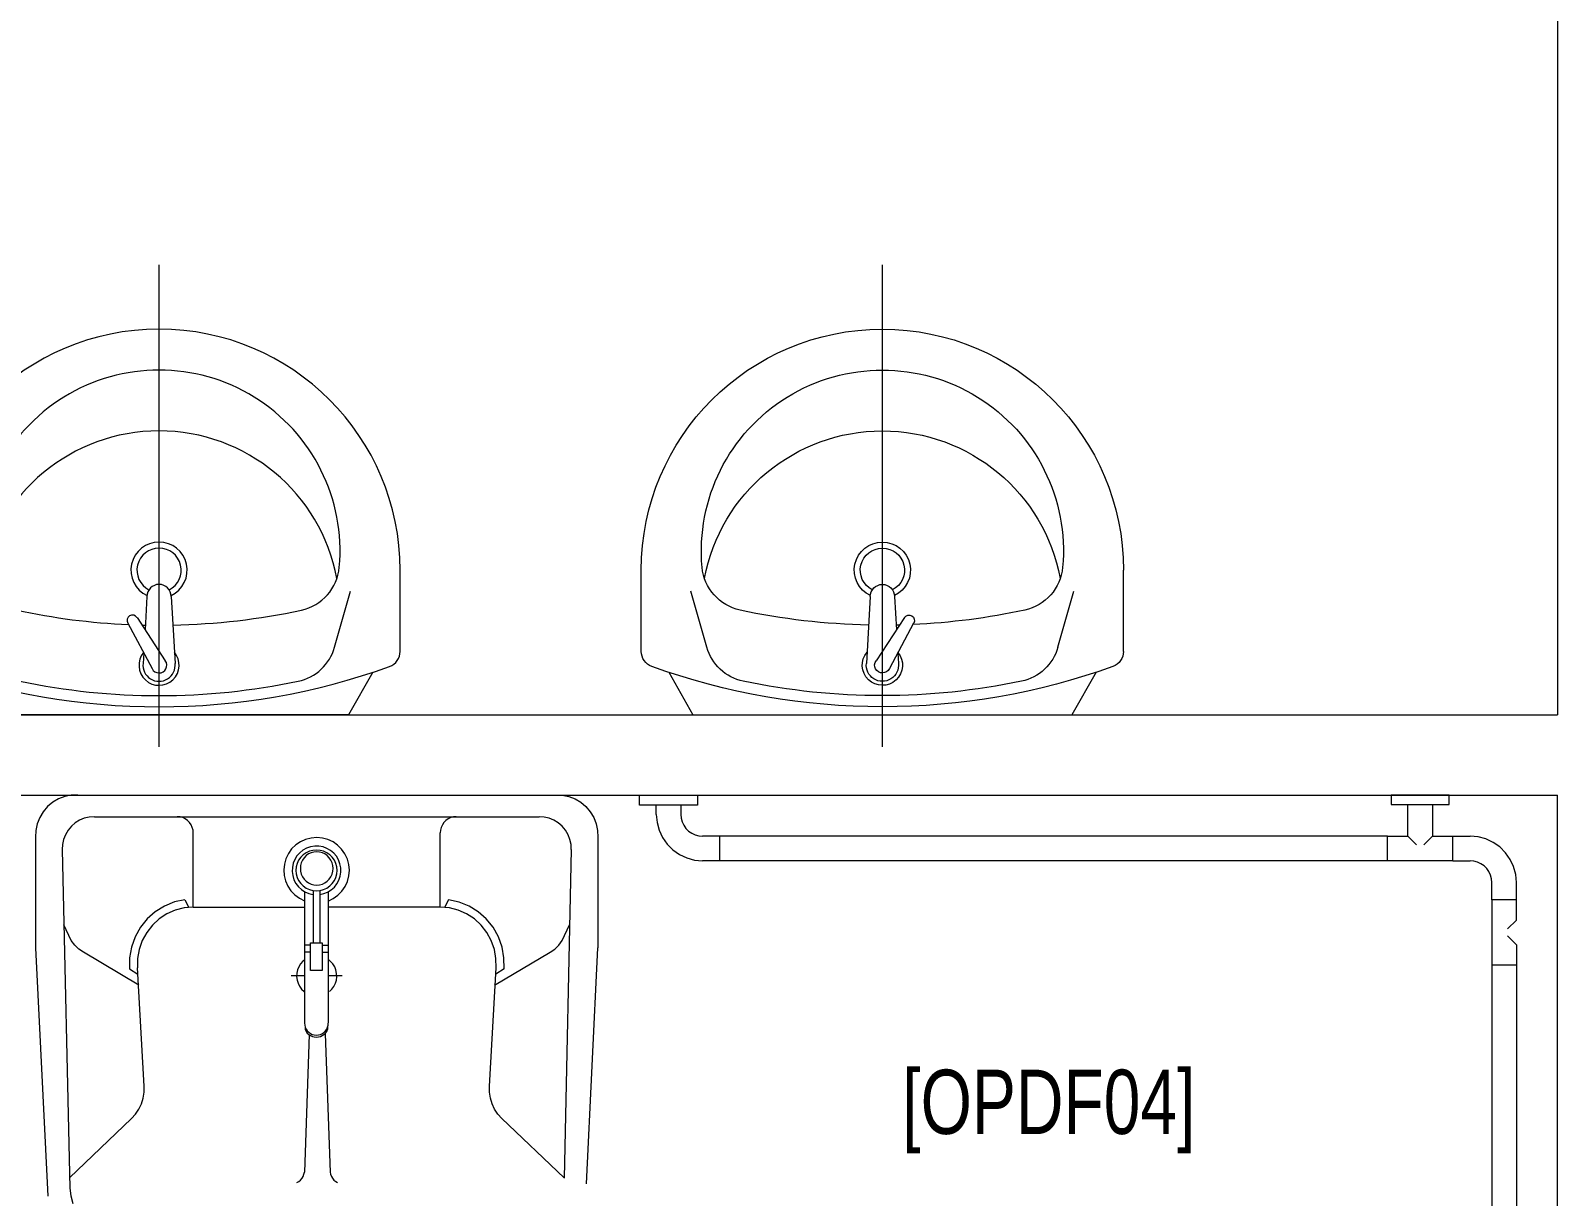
# Model space of a CAD drawing. Extents: x -234346 to 58427, y -132654 to -82394.
# Drawn here: x -63652 to -61752, y -109192 to -107741 of the extents above; entities that cross this region are included whole.
import ezdxf

# ---------------------------------------------------------------- set-up
doc = ezdxf.new("R2010")
doc.units = 0
doc.header["$LTSCALE"] = 8
for name, color, linetype, lineweight in [('72_EGR_BASE_TEXT', 9, 'Continuous', 5), ('72_EGR_EQP_TAG', 9, 'Continuous', 5), ('SANIT', 9, 'Continuous', 5), ('Walls', 9, 'Continuous', 5)]:
    doc.layers.add(name, color=color, linetype=linetype, lineweight=lineweight)
doc.styles.add('X3G_ENTITY_9F38', font='swisscl.ttf', dxfattribs={"height": 0.2})

# ---------------------------------------------------------------- blocks, each defined once
blk = doc.blocks.new('lav-manta 60')
at = {"layer": 'SANIT'}
for p, q in [((0, 0.04), (0, -0.56)), ((-0.2658, -0.0529), (-0.2358, 0)), ((-0.2358, 0), (0.2358, 0)), ((0.2658, -0.0529), (0.2358, 0)), ((-0.015, -0.1473), (-0.0199, -0.064)), ((0.0274, -0.121), (-0.0078, -0.0673)), ((0.0389, -0.1142), (0.0087, -0.0575)), ((0.0191, -0.077), (0.0199, -0.064)), ((-0.3, -0.0789), (-0.3, -0.18)), ((-0.2185, -0.0841), (-0.2383, -0.1537)), ((0.2185, -0.0841), (0.2383, -0.1537)), ((0.3, -0.0789), (0.3, -0.18)), ((0.015, -0.1473), (0.0174, -0.1057))]:
    blk.add_line(p, q, dxfattribs=at)
for centre, radius, start, end in [((0, -0.8557), 0.8457, 70.1771, 109.8229), ((0, -0.8696), 0.8457, 78.1914, 101.8086), ((0, -0.0617), 0.025, 320.7474, 220.368), ((-0.1608, -0.1006), 0.06, 101.8086, 164.0794), ((0, -0.0617), 0.02, 353.2671, 186.682), ((0, -0.0617), 0.00966, 25.4127, 215.9577), ((0.1608, -0.1006), 0.06, 15.9206, 78.1914), ((-0.28, -0.0789), 0.02, 109.8229, 180), ((0.28, -0.0789), 0.02, 0, 70.1771), ((0, -0.9572), 0.8457, 91.1572, 102.0883), ((0, -0.9572), 0.8457, 88.5486, 88.844), ((0, -0.9572), 0.8457, 77.9117, 87.4274), ((-0.1645, -0.189), 0.06, 102.0883, 174.8142), ((0.0332, -0.1176), 0.00666, 210.6852, 30.6852), ((0.1645, -0.189), 0.06, 5.1858, 77.9117), ((0, -0.18), 0.035, 115.3106, 64.6894), ((0, -0.1473), 0.015, 180, 0), ((0, -0.1282), 0.2252, 190.6097, 349.3903), ((0, -0.18), 0.0275, 117.1496, 62.8504), ((0, -0.18), 0.3, 180, 0), ((0, -0.2039), 0.2252, 174.8142, 5.1858)]:
    blk.add_arc(centre, radius, start, end, dxfattribs=at)
blk = doc.blocks.new('1stF')
at = {"layer": 'SANIT', "color": 9}
for p, q in [((-63631, -108706.9, 0.1), (-63636.4, -108713.3, 0.1)), ((-63624.6, -108701.6, 0.1), (-63631, -108706.9, 0.1)), ((-63617.5, -108697.4, 0.1), (-63624.6, -108701.6, 0.1)), ((-63609.7, -108694.4, 0.1), (-63617.5, -108697.4, 0.1)), ((-63601.6, -108692.8, 0.1), (-63609.7, -108694.4, 0.1)), ((-63593.3, -108692.6, 0.1), (-63601.6, -108692.8, 0.1)), ((-62998.9, -108692.6, 0.1), (-62990.6, -108692.8, 0.1)), ((-62990.6, -108692.8, 0.1), (-62982.5, -108694.4, 0.1)), ((-62982.5, -108694.4, 0.1), (-62974.7, -108697.4, 0.1)), ((-62974.7, -108697.4, 0.1), (-62967.6, -108701.6, 0.1)), ((-62967.6, -108701.6, 0.1), (-62961.2, -108706.9, 0.1)), ((-62961.2, -108706.9, 0.1), (-62955.8, -108713.3, 0.1)), ((-62822.3, -108693.3, 0.1), (-62894.3, -108693.3, 0.1)), ((-62894.3, -108705, 0.1), (-62894.3, -108693.3, 0.1)), ((-62822.3, -108705, 0.1), (-62894.3, -108705, 0.1)), ((-62873.6, -108716.7, 0.1), (-62873.6, -108705, 0.1)), ((-62843, -108705, 0.1), (-62843, -108716.7, 0.1)), ((-62822.3, -108693.3, 0.1), (-62822.3, -108705, 0.1)), ((-61959.2, -108692.6, 0.1), (-61959.2, -108704.3, 0.1)), ((-61887.2, -108692.6, 0.1), (-61959.2, -108692.6, 0.1)), ((-61959.2, -108704.3, 0.1), (-61887.2, -108704.3, 0.1)), ((-61938.5, -108743.8, 0.1), (-61938.5, -108704.3, 0.1)), ((-61907.9, -108704.3, 0.1), (-61907.9, -108743.8, 0.1)), ((-61887.2, -108704.3, 0.1), (-61887.2, -108692.6, 0.1)), ((-63643.8, -108728.3, 0.1), (-63645.6, -108736.5, 0.1)), ((-63640.7, -108720.5, 0.1), (-63643.8, -108728.3, 0.1)), ((-63636.4, -108713.3, 0.1), (-63640.7, -108720.5, 0.1)), ((-63596.6, -108727.3, 0.1), (-63601.4, -108731.5, 0.1)), ((-63591.2, -108724, 0.1), (-63596.6, -108727.3, 0.1)), ((-63585.4, -108721.5, 0.1), (-63591.2, -108724, 0.1)), ((-63579.2, -108720, 0.1), (-63585.4, -108721.5, 0.1)), ((-63572.8, -108719.5, 0.1), (-63579.2, -108720, 0.1)), ((-63572.8, -108719.5, 0.1), (-63019.3, -108719.5, 0.1)), ((-63466.2, -108719.8, 0.1), (-63469.6, -108719.5, 0.1)), ((-63462.8, -108720.7, 0.1), (-63466.2, -108719.8, 0.1)), ((-63459.6, -108722.2, 0.1), (-63462.8, -108720.7, 0.1)), ((-63456.8, -108724.2, 0.1), (-63459.6, -108722.2, 0.1)), ((-63454.3, -108726.7, 0.1), (-63456.8, -108724.2, 0.1)), ((-63452.4, -108729.6, 0.1), (-63454.3, -108726.7, 0.1)), ((-63137.8, -108726.7, 0.1), (-63139.8, -108729.6, 0.1)), ((-63135.4, -108724.2, 0.1), (-63137.8, -108726.7, 0.1)), ((-63132.5, -108722.2, 0.1), (-63135.4, -108724.2, 0.1)), ((-63129.4, -108720.7, 0.1), (-63132.5, -108722.2, 0.1)), ((-63126, -108719.8, 0.1), (-63129.4, -108720.7, 0.1)), ((-63122.6, -108719.5, 0.1), (-63126, -108719.8, 0.1)), ((-63013, -108720, 0.1), (-63019.3, -108719.5, 0.1)), ((-63006.8, -108721.5, 0.1), (-63013, -108720, 0.1)), ((-63000.9, -108724, 0.1), (-63006.8, -108721.5, 0.1)), ((-62995.5, -108727.3, 0.1), (-63000.9, -108724, 0.1)), ((-62990.7, -108731.5, 0.1), (-62995.5, -108727.3, 0.1)), ((-62955.8, -108713.3, 0.1), (-62951.4, -108720.5, 0.1)), ((-62951.4, -108720.5, 0.1), (-62948.4, -108728.3, 0.1)), ((-62948.4, -108728.3, 0.1), (-62946.6, -108736.5, 0.1)), ((-62873.6, -108716.7, 0.1), (-62872.7, -108726.7, 0.1)), ((-62872.7, -108726.7, 0.1), (-62870.1, -108736.4, 0.1)), ((-62843, -108716.7, 0.1), (-62842.6, -108721.4, 0.1)), ((-62842.6, -108721.4, 0.1), (-62841.4, -108726, 0.1)), ((-62841.4, -108726, 0.1), (-62839.4, -108730.2, 0.1)), ((-63645.6, -108736.5, 0.1), (-63646, -108744.9, 0.1)), ((-63646, -108744.9, 0.1), (-63646, -108882.9, 0.1)), ((-63608.7, -108741.9, 0.1), (-63611.1, -108747.8, 0.1)), ((-63605.5, -108736.4, 0.1), (-63608.7, -108741.9, 0.1)), ((-63601.4, -108731.5, 0.1), (-63605.5, -108736.4, 0.1)), ((-63450.9, -108732.8, 0.1), (-63452.4, -108729.6, 0.1)), ((-63450, -108736.2, 0.1), (-63450.9, -108732.8, 0.1)), ((-63449.7, -108739.7, 0.1), (-63450, -108736.2, 0.1)), ((-63449.7, -108832.2, 0.1), (-63449.7, -108739.7, 0.1)), ((-63303.1, -108746.1, 0.1), (-63310, -108747.8, 0.1)), ((-63296.1, -108745.5, 0.1), (-63303.1, -108746.1, 0.1)), ((-63289, -108746.2, 0.1), (-63296.1, -108745.5, 0.1)), ((-63282.2, -108748, 0.1), (-63289, -108746.2, 0.1)), ((-63142.2, -108736.2, 0.1), (-63142.5, -108739.7, 0.1)), ((-63142.5, -108832.2, 0.1), (-63142.5, -108739.7, 0.1)), ((-63141.3, -108732.8, 0.1), (-63142.2, -108736.2, 0.1)), ((-63139.8, -108729.6, 0.1), (-63141.3, -108732.8, 0.1)), ((-62986.7, -108736.4, 0.1), (-62990.7, -108731.5, 0.1)), ((-62983.4, -108741.9, 0.1), (-62986.7, -108736.4, 0.1)), ((-62981.1, -108747.8, 0.1), (-62983.4, -108741.9, 0.1)), ((-62946.6, -108736.5, 0.1), (-62946.2, -108744.9, 0.1)), ((-62946.2, -108744.9, 0.1), (-62946.2, -108882.9, 0.1)), ((-62870.1, -108736.4, 0.1), (-62865.9, -108745.5, 0.1)), ((-62865.9, -108745.5, 0.1), (-62860.1, -108753.8, 0.1)), ((-62839.4, -108730.2, 0.1), (-62836.7, -108734.1, 0.1)), ((-62836.7, -108734.1, 0.1), (-62833.4, -108737.4, 0.1)), ((-62833.4, -108737.4, 0.1), (-62829.5, -108740.1, 0.1)), ((-62829.5, -108740.1, 0.1), (-62825.2, -108742.1, 0.1)), ((-62825.2, -108742.1, 0.1), (-62820.7, -108743.3, 0.1)), ((-62820.7, -108743.3, 0.1), (-62816, -108743.7, 0.1)), ((-62794.4, -108743.7, 0.1), (-62816, -108743.7, 0.1)), ((-61963.7, -108743.8, 0.1), (-62794.4, -108743.7, 0.1)), ((-62794.4, -108774.3, 0.1), (-62794.4, -108743.9, 0.1)), ((-61963.7, -108743.8, 0.1), (-61938.5, -108743.8, 0.1)), ((-61963.7, -108774.4, 0.1), (-61963.7, -108743.8, 0.1)), ((-61938.5, -108743.8, 0.1), (-61927.7, -108754.5, 0.1)), ((-61907.9, -108743.8, 0.1), (-61918.7, -108754.5, 0.1)), ((-61907.9, -108743.8, 0.1), (-61882.7, -108743.8, 0.1)), ((-61882.7, -108774.4, 0.1), (-61882.7, -108743.8, 0.1)), ((-61882.7, -108743.8, 0.1), (-61861.1, -108743.8, 0.1)), ((-61851.1, -108744.6, 0.1), (-61861.1, -108743.8, 0.1)), ((-61841.4, -108747.2, 0.1), (-61851.1, -108744.6, 0.1)), ((-61832.3, -108751.5, 0.1), (-61841.4, -108747.2, 0.1)), ((-63612.4, -108754, 0.1), (-63612.8, -108760.4, 0.1)), ((-63612.8, -108760.4, 0.1), (-63603.5, -109181.7, 0.1)), ((-63611.1, -108747.8, 0.1), (-63612.4, -108754, 0.1)), ((-63331.4, -108765.4, 0.1), (-63334.5, -108771.8, 0.1)), ((-63327.3, -108759.7, 0.1), (-63331.4, -108765.4, 0.1)), ((-63322.2, -108754.7, 0.1), (-63327.3, -108759.7, 0.1)), ((-63316.4, -108750.7, 0.1), (-63322.2, -108754.7, 0.1)), ((-63317.3, -108764.4, 0.1), (-63320.7, -108768.2, 0.1)), ((-63313.2, -108761.1, 0.1), (-63317.3, -108764.4, 0.1)), ((-63310, -108747.8, 0.1), (-63316.4, -108750.7, 0.1)), ((-63308.7, -108758.6, 0.1), (-63313.2, -108761.1, 0.1)), ((-63309.2, -108764.4, 0.1), (-63312.8, -108766.9, 0.1)), ((-63305.1, -108762.5, 0.1), (-63309.2, -108764.4, 0.1)), ((-63306.3, -108765.9, 0.1), (-63309.2, -108768, 0.1)), ((-63303.8, -108756.9, 0.1), (-63308.7, -108758.6, 0.1)), ((-63303.1, -108764.4, 0.1), (-63306.3, -108765.9, 0.1)), ((-63300.8, -108761.4, 0.1), (-63305.1, -108762.5, 0.1)), ((-63298.6, -108756.1, 0.1), (-63303.8, -108756.9, 0.1)), ((-63299.6, -108763.5, 0.1), (-63303.1, -108764.4, 0.1)), ((-63296.4, -108761, 0.1), (-63300.8, -108761.4, 0.1)), ((-63296.1, -108763.2, 0.1), (-63299.6, -108763.5, 0.1)), ((-63293.4, -108756.1, 0.1), (-63298.6, -108756.1, 0.1)), ((-63291.9, -108761.4, 0.1), (-63296.4, -108761, 0.1)), ((-63292.5, -108763.5, 0.1), (-63296.1, -108763.2, 0.1)), ((-63288.3, -108757.1, 0.1), (-63293.4, -108756.1, 0.1)), ((-63289.1, -108764.4, 0.1), (-63292.5, -108763.5, 0.1)), ((-63287.6, -108762.5, 0.1), (-63291.9, -108761.4, 0.1)), ((-63285.9, -108765.9, 0.1), (-63289.1, -108764.4, 0.1)), ((-63283.5, -108758.9, 0.1), (-63288.3, -108757.1, 0.1)), ((-63283.5, -108764.4, 0.1), (-63287.6, -108762.5, 0.1)), ((-63283, -108768, 0.1), (-63285.9, -108765.9, 0.1)), ((-63279, -108761.5, 0.1), (-63283.5, -108758.9, 0.1)), ((-63279.9, -108766.9, 0.1), (-63283.5, -108764.4, 0.1)), ((-63275.8, -108751, 0.1), (-63282.2, -108748, 0.1)), ((-63275, -108764.8, 0.1), (-63279, -108761.5, 0.1)), ((-63270.1, -108755.1, 0.1), (-63275.8, -108751, 0.1)), ((-63271.6, -108768.7, 0.1), (-63275, -108764.8, 0.1)), ((-63265.1, -108760.1, 0.1), (-63270.1, -108755.1, 0.1)), ((-63261, -108765.9, 0.1), (-63265.1, -108760.1, 0.1)), ((-63258, -108772.3, 0.1), (-63261, -108765.9, 0.1)), ((-62979.4, -108760.4, 0.1), (-62988.4, -109169.6, 0.1)), ((-62979.7, -108754, 0.1), (-62981.1, -108747.8, 0.1)), ((-62979.4, -108760.4, 0.1), (-62979.7, -108754, 0.1)), ((-62860.1, -108753.8, 0.1), (-62853, -108760.9, 0.1)), ((-62853, -108760.9, 0.1), (-62844.8, -108766.6, 0.1)), ((-61824, -108757.2, 0.1), (-61832.3, -108751.5, 0.1)), ((-61816.9, -108764.3, 0.1), (-61824, -108757.2, 0.1)), ((-61811.2, -108772.6, 0.1), (-61816.9, -108764.3, 0.1)), ((-63336.4, -108778.6, 0.1), (-63337.2, -108785.6, 0.1)), ((-63334.5, -108771.8, 0.1), (-63336.4, -108778.6, 0.1)), ((-63326.4, -108782.6, 0.1), (-63326.6, -108787.8, 0.1)), ((-63325.4, -108777.5, 0.1), (-63326.4, -108782.6, 0.1)), ((-63323.4, -108772.7, 0.1), (-63325.4, -108777.5, 0.1)), ((-63320.7, -108768.2, 0.1), (-63323.4, -108772.7, 0.1)), ((-63321.6, -108781.9, 0.1), (-63322, -108786.3, 0.1)), ((-63320.5, -108777.7, 0.1), (-63321.6, -108781.9, 0.1)), ((-63318.6, -108773.7, 0.1), (-63320.5, -108777.7, 0.1)), ((-63316, -108770, 0.1), (-63318.6, -108773.7, 0.1)), ((-63316.2, -108780.3, 0.1), (-63316.5, -108783.9, 0.1)), ((-63316.5, -108783.9, 0.1), (-63316.2, -108787.5, 0.1)), ((-63315.3, -108776.8, 0.1), (-63316.2, -108780.3, 0.1)), ((-63312.8, -108766.9, 0.1), (-63316, -108770, 0.1)), ((-63313.8, -108773.5, 0.1), (-63315.3, -108776.8, 0.1)), ((-63311.7, -108770.6, 0.1), (-63313.8, -108773.5, 0.1)), ((-63309.2, -108768, 0.1), (-63311.7, -108770.6, 0.1)), ((-63280.5, -108770.6, 0.1), (-63283, -108768, 0.1)), ((-63278.4, -108773.5, 0.1), (-63280.5, -108770.6, 0.1)), ((-63276.7, -108770, 0.1), (-63279.9, -108766.9, 0.1)), ((-63276.9, -108776.8, 0.1), (-63278.4, -108773.5, 0.1)), ((-63276, -108780.3, 0.1), (-63276.9, -108776.8, 0.1)), ((-63274.1, -108773.7, 0.1), (-63276.7, -108770, 0.1)), ((-63275.7, -108783.9, 0.1), (-63276, -108780.3, 0.1)), ((-63276, -108787.5, 0.1), (-63275.7, -108783.9, 0.1)), ((-63272.2, -108777.7, 0.1), (-63274.1, -108773.7, 0.1)), ((-63271.1, -108781.9, 0.1), (-63272.2, -108777.7, 0.1)), ((-63269, -108773.2, 0.1), (-63271.6, -108768.7, 0.1)), ((-63270.7, -108786.3, 0.1), (-63271.1, -108781.9, 0.1)), ((-63267.2, -108778.1, 0.1), (-63269, -108773.2, 0.1)), ((-63266.2, -108783.2, 0.1), (-63267.2, -108778.1, 0.1)), ((-63266.1, -108788.4, 0.1), (-63266.2, -108783.2, 0.1)), ((-63256.2, -108779.1, 0.1), (-63258, -108772.3, 0.1)), ((-63255.5, -108786.1, 0.1), (-63256.2, -108779.1, 0.1)), ((-62844.8, -108766.6, 0.1), (-62835.7, -108770.9, 0.1)), ((-62835.7, -108770.9, 0.1), (-62826, -108773.5, 0.1)), ((-62826, -108773.5, 0.1), (-62816, -108774.3, 0.1)), ((-62794.4, -108774.3, 0.1), (-62816, -108774.3, 0.1)), ((-61963.7, -108774.4, 0.1), (-62794.4, -108774.3, 0.1)), ((-61882.7, -108774.4, 0.1), (-61963.7, -108774.4, 0.1)), ((-61882.7, -108774.4, 0.1), (-61861.1, -108774.4, 0.1)), ((-61856.4, -108774.8, 0.1), (-61861.1, -108774.4, 0.1)), ((-61851.8, -108776, 0.1), (-61856.4, -108774.8, 0.1)), ((-61847.6, -108778, 0.1), (-61851.8, -108776, 0.1)), ((-61843.7, -108780.7, 0.1), (-61847.6, -108778, 0.1)), ((-61840.4, -108784, 0.1), (-61843.7, -108780.7, 0.1)), ((-61837.7, -108787.9, 0.1), (-61840.4, -108784, 0.1)), ((-61806.9, -108781.6, 0.1), (-61811.2, -108772.6, 0.1)), ((-61804.3, -108791.3, 0.1), (-61806.9, -108781.6, 0.1)), ((-63337.2, -108785.6, 0.1), (-63336.7, -108792.6, 0.1)), ((-63336.7, -108792.6, 0.1), (-63335, -108799.5, 0.1)), ((-63335, -108799.5, 0.1), (-63332.2, -108806, 0.1)), ((-63326.6, -108787.8, 0.1), (-63326, -108792.9, 0.1)), ((-63326, -108792.9, 0.1), (-63324.4, -108797.9, 0.1)), ((-63324.4, -108797.9, 0.1), (-63322, -108802.5, 0.1)), ((-63322, -108786.3, 0.1), (-63321.6, -108790.7, 0.1)), ((-63322, -108802.5, 0.1), (-63318.9, -108806.6, 0.1)), ((-63321.6, -108790.7, 0.1), (-63320.5, -108795, 0.1)), ((-63320.5, -108795, 0.1), (-63318.6, -108799, 0.1)), ((-63318.6, -108799, 0.1), (-63316, -108802.6, 0.1)), ((-63316.2, -108787.5, 0.1), (-63315.3, -108791, 0.1)), ((-63316, -108802.6, 0.1), (-63312.8, -108805.7, 0.1)), ((-63315.3, -108791, 0.1), (-63313.8, -108794.3, 0.1)), ((-63313.8, -108794.3, 0.1), (-63311.7, -108797.2, 0.1)), ((-63311.7, -108797.2, 0.1), (-63309.2, -108799.8, 0.1)), ((-63309.2, -108799.8, 0.1), (-63306.3, -108801.8, 0.1)), ((-63306.3, -108801.8, 0.1), (-63303.1, -108803.4, 0.1)), ((-63303.1, -108803.4, 0.1), (-63299.6, -108804.3, 0.1)), ((-63299.6, -108804.3, 0.1), (-63296.1, -108804.6, 0.1)), ((-63296.1, -108804.6, 0.1), (-63292.5, -108804.3, 0.1)), ((-63292.5, -108804.3, 0.1), (-63289.1, -108803.4, 0.1)), ((-63289.1, -108803.4, 0.1), (-63285.9, -108801.8, 0.1)), ((-63285.9, -108801.8, 0.1), (-63283, -108799.8, 0.1)), ((-63283, -108799.8, 0.1), (-63280.5, -108797.2, 0.1)), ((-63280.5, -108797.2, 0.1), (-63278.4, -108794.3, 0.1)), ((-63279.9, -108805.7, 0.1), (-63276.7, -108802.6, 0.1)), ((-63278.4, -108794.3, 0.1), (-63276.9, -108791, 0.1)), ((-63276.9, -108791, 0.1), (-63276, -108787.5, 0.1)), ((-63276.7, -108802.6, 0.1), (-63274.1, -108799, 0.1)), ((-63274.2, -108807.1, 0.1), (-63271, -108803, 0.1)), ((-63274.1, -108799, 0.1), (-63272.2, -108795, 0.1)), ((-63272.2, -108795, 0.1), (-63271.1, -108790.7, 0.1)), ((-63271.1, -108790.7, 0.1), (-63270.7, -108786.3, 0.1)), ((-63271, -108803, 0.1), (-63268.5, -108798.4, 0.1)), ((-63268.5, -108798.4, 0.1), (-63266.9, -108793.5, 0.1)), ((-63266.9, -108793.5, 0.1), (-63266.1, -108788.4, 0.1)), ((-63260.8, -108806.4, 0.1), (-63257.9, -108800, 0.1)), ((-63257.9, -108800, 0.1), (-63256.1, -108793.2, 0.1)), ((-63256.1, -108793.2, 0.1), (-63255.5, -108786.1, 0.1)), ((-61835.7, -108792.1, 0.1), (-61837.7, -108787.9, 0.1)), ((-61834.5, -108796.7, 0.1), (-61835.7, -108792.1, 0.1)), ((-61834.1, -108801.4, 0.1), (-61834.5, -108796.7, 0.1)), ((-61834.1, -108823, 0.1), (-61834.1, -108801.4, 0.1)), ((-61803.5, -108801.4, 0.1), (-61804.3, -108791.3, 0.1)), ((-61803.5, -108848.2, 0.1), (-61803.5, -108801.4, 0.1)), ((-63460.1, -108822.8, 0.1), (-63473.2, -108825.6, 0.1)), ((-63460.1, -108822.8, 0.1), (-63455.1, -108832.4, 0.1)), ((-63332.2, -108806, 0.1), (-63328.2, -108811.8, 0.1)), ((-63328.2, -108811.8, 0.1), (-63323.4, -108816.9, 0.1)), ((-63323.4, -108816.9, 0.1), (-63317.7, -108821.1, 0.1)), ((-63318.9, -108806.6, 0.1), (-63315.1, -108810.2, 0.1)), ((-63317.7, -108821.1, 0.1), (-63311.4, -108824.3, 0.1)), ((-63315.1, -108810.2, 0.1), (-63310.8, -108813, 0.1)), ((-63312.8, -108805.7, 0.1), (-63309.2, -108808.3, 0.1)), ((-63311.4, -108812.7, 0.1), (-63311.4, -108976.5, 0.1)), ((-63310.8, -108813, 0.1), (-63306, -108815.1, 0.1)), ((-63309.2, -108808.3, 0.1), (-63305.1, -108810.1, 0.1)), ((-63306, -108815.1, 0.1), (-63301, -108816.3, 0.1)), ((-63305.1, -108810.1, 0.1), (-63300.8, -108811.3, 0.1)), ((-63301, -108816.3, 0.1), (-63301, -108816.3, 0.1)), ((-63300.8, -108811.3, 0.1), (-63296.4, -108811.7, 0.1)), ((-63300.4, -108811.7, 0.1), (-63300.4, -108876.6, 0.1)), ((-63296.4, -108811.7, 0.1), (-63291.9, -108811.3, 0.1)), ((-63292.4, -108811.7, 0.1), (-63292.4, -108876.6, 0.1)), ((-63292.4, -108816.4, 0.1), (-63287.3, -108815.3, 0.1)), ((-63291.9, -108811.3, 0.1), (-63287.6, -108810.1, 0.1)), ((-63287.6, -108810.1, 0.1), (-63283.5, -108808.3, 0.1)), ((-63287.3, -108815.3, 0.1), (-63282.5, -108813.3, 0.1)), ((-63283.5, -108808.3, 0.1), (-63279.9, -108805.7, 0.1)), ((-63282.5, -108813.3, 0.1), (-63278.1, -108810.5, 0.1)), ((-63281.9, -108824.5, 0.1), (-63275.5, -108821.4, 0.1)), ((-63281.7, -108812.9, 0.1), (-63281.7, -108976, 0.1)), ((-63278.1, -108810.5, 0.1), (-63274.2, -108807.1, 0.1)), ((-63275.5, -108821.4, 0.1), (-63269.8, -108817.3, 0.1)), ((-63269.8, -108817.3, 0.1), (-63264.8, -108812.3, 0.1)), ((-63264.8, -108812.3, 0.1), (-63260.8, -108806.4, 0.1)), ((-63132, -108822.8, 0.1), (-63137.1, -108832.4, 0.1)), ((-63119, -108825.7, 0.1), (-63132, -108822.8, 0.1)), ((-61834.1, -108823, 0.1), (-61834.1, -108904, 0.1)), ((-61803.5, -108823, 0.1), (-61834.1, -108823, 0.1)), ((-63497, -108837.8, 0.1), (-63507, -108846.7, 0.1)), ((-63485.6, -108830.7, 0.1), (-63497, -108837.8, 0.1)), ((-63482.6, -108840.5, 0.1), (-63492.2, -108846.8, 0.1)), ((-63473.2, -108825.6, 0.1), (-63485.6, -108830.7, 0.1)), ((-63472.1, -108835.9, 0.1), (-63482.6, -108840.5, 0.1)), ((-63461.1, -108833.1, 0.1), (-63472.1, -108835.9, 0.1)), ((-63449.7, -108832.2, 0.1), (-63461.1, -108833.1, 0.1)), ((-63449.7, -108832.2, 0.1), (-63310.7, -108832.2, 0.1)), ((-63311.4, -108824.3, 0.1), (-63311.4, -108824.3, 0.1)), ((-63142.5, -108832.2, 0.1), (-63281.7, -108832.2, 0.1)), ((-63131.1, -108833.1, 0.1), (-63142.5, -108832.2, 0.1)), ((-63120.1, -108835.9, 0.1), (-63131.1, -108833.1, 0.1)), ((-63109.6, -108840.5, 0.1), (-63120.1, -108835.9, 0.1)), ((-63106.6, -108830.7, 0.1), (-63119, -108825.7, 0.1)), ((-63100, -108846.8, 0.1), (-63109.6, -108840.5, 0.1)), ((-63095.2, -108837.8, 0.1), (-63106.6, -108830.7, 0.1)), ((-63085.2, -108846.7, 0.1), (-63095.2, -108837.8, 0.1)), ((-63601.5, -108873.8, 0.1), (-63610.7, -108854.3, 0.1)), ((-63515.5, -108857.2, 0.1), (-63522.1, -108869, 0.1)), ((-63507, -108846.7, 0.1), (-63515.5, -108857.2, 0.1)), ((-63500.6, -108854.6, 0.1), (-63507.7, -108863.7, 0.1)), ((-63492.2, -108846.8, 0.1), (-63500.6, -108854.6, 0.1)), ((-63091.5, -108854.6, 0.1), (-63100, -108846.8, 0.1)), ((-63084.5, -108863.7, 0.1), (-63091.5, -108854.6, 0.1)), ((-63076.7, -108857.2, 0.1), (-63085.2, -108846.7, 0.1)), ((-63070.1, -108869, 0.1), (-63076.7, -108857.2, 0.1)), ((-62990.7, -108873.8, 0.1), (-62981.5, -108854.3, 0.1)), ((-61803.5, -108848.2, 0.1), (-61814.3, -108859, 0.1)), ((-63597.2, -108879.3, 0.1), (-63601.5, -108873.8, 0.1)), ((-63592.2, -108884.2, 0.1), (-63597.2, -108879.3, 0.1)), ((-63522.1, -108869, 0.1), (-63526.6, -108881.8, 0.1)), ((-63513.3, -108873.8, 0.1), (-63517.1, -108884.7, 0.1)), ((-63507.7, -108863.7, 0.1), (-63513.3, -108873.8, 0.1)), ((-63303.7, -108879.4, 0.1), (-63311.4, -108879.4, 0.1)), ((-63303.7, -108876.6, 0.1), (-63289.4, -108876.6, 0.1)), ((-63303.7, -108910.8, 0.1), (-63303.7, -108876.6, 0.1)), ((-63289.4, -108876.6, 0.1), (-63289.4, -108910.8, 0.1)), ((-63289.4, -108879.4, 0.1), (-63281.4, -108879.4, 0.1)), ((-63078.9, -108873.8, 0.1), (-63084.5, -108863.7, 0.1)), ((-63075.1, -108884.7, 0.1), (-63078.9, -108873.8, 0.1)), ((-63065.5, -108881.8, 0.1), (-63070.1, -108869, 0.1)), ((-63000, -108884.2, 0.1), (-62995, -108879.4, 0.1)), ((-62995, -108879.4, 0.1), (-62990.7, -108873.8, 0.1)), ((-61803.5, -108878.8, 0.1), (-61814.3, -108868, 0.1)), ((-61803.5, -108878.8, 0.1), (-61803.5, -109721.2, 0.1)), ((-63646, -108882.9, 0.1), (-63630.8, -109192, 0.1)), ((-63586.4, -108888.3, 0.1), (-63592.2, -108884.2, 0.1)), ((-63517.3, -108929.2, 0.1), (-63586.4, -108888.3, 0.1)), ((-63529, -108895.1, 0.1), (-63529.2, -108908.7, 0.1)), ((-63526.6, -108881.8, 0.1), (-63529, -108895.1, 0.1)), ((-63519.1, -108896.1, 0.1), (-63519.3, -108907.7, 0.1)), ((-63517.1, -108884.7, 0.1), (-63519.1, -108896.1, 0.1)), ((-63313.3, -108899.5, 0.1), (-63316.1, -108902.7, 0.1)), ((-63310.7, -108897.6, 0.1), (-63313.3, -108899.5, 0.1)), ((-63303.7, -108888.2, 0.1), (-63311.4, -108888.2, 0.1)), ((-63289.4, -108888.2, 0.1), (-63281.4, -108888.2, 0.1)), ((-63278.8, -108899.6, 0.1), (-63282, -108896.9, 0.1)), ((-63073.1, -108896.1, 0.1), (-63075.1, -108884.7, 0.1)), ((-63074.9, -108929.2, 0.1), (-63005.8, -108888.3, 0.1)), ((-63072.9, -108907.7, 0.1), (-63073.1, -108896.1, 0.1)), ((-63063.1, -108895.1, 0.1), (-63065.5, -108881.8, 0.1)), ((-63062.9, -108908.7, 0.1), (-63063.1, -108895.1, 0.1)), ((-63005.8, -108888.3, 0.1), (-63000, -108884.2, 0.1)), ((-62960.6, -109176.4, 0.1), (-62946.2, -108882.9, 0.1)), ((-63529.2, -108908.7, 0.1), (-63518.8, -108915.4, 0.1)), ((-63510.9, -109055, 0.1), (-63519.3, -108907.7, 0.1)), ((-63310.7, -108917.6, 0.1), (-63327.8, -108917.6, 0.1)), ((-63320.9, -108914.3, 0.1), (-63321.1, -108918.6, 0.1)), ((-63320, -108910.2, 0.1), (-63320.9, -108914.3, 0.1)), ((-63318.4, -108906.3, 0.1), (-63320, -108910.2, 0.1)), ((-63316.1, -108902.7, 0.1), (-63318.4, -108906.3, 0.1)), ((-63289.4, -108910.8, 0.1), (-63303.7, -108910.8, 0.1)), ((-63264.3, -108917.6, 0.1), (-63281.7, -108917.6, 0.1)), ((-63276, -108902.8, 0.1), (-63278.8, -108899.6, 0.1)), ((-63273.7, -108906.4, 0.1), (-63276, -108902.8, 0.1)), ((-63272.2, -108910.3, 0.1), (-63273.7, -108906.4, 0.1)), ((-63271.3, -108914.5, 0.1), (-63272.2, -108910.3, 0.1)), ((-63271.1, -108918.7, 0.1), (-63271.3, -108914.5, 0.1)), ((-63081.3, -109055, 0.1), (-63072.9, -108907.7, 0.1)), ((-63062.9, -108908.7, 0.1), (-63073.4, -108915.4, 0.1)), ((-61834.1, -108904, 0.1), (-61803.5, -108904, 0.1)), ((-61834.1, -108904, 0.1), (-61834.1, -109721.2, 0.1)), ((-63321.1, -108918.6, 0.1), (-63320.5, -108922.8, 0.1)), ((-63320.5, -108922.8, 0.1), (-63319.3, -108926.8, 0.1)), ((-63319.3, -108926.8, 0.1), (-63317.4, -108930.6, 0.1)), ((-63317.4, -108930.6, 0.1), (-63314.9, -108934, 0.1)), ((-63314.9, -108934, 0.1), (-63311.9, -108937, 0.1)), ((-63280.4, -108937.1, 0.1), (-63277.3, -108934.1, 0.1)), ((-63277.3, -108934.1, 0.1), (-63274.8, -108930.7, 0.1)), ((-63274.8, -108930.7, 0.1), (-63272.9, -108926.9, 0.1)), ((-63272.9, -108926.9, 0.1), (-63271.6, -108922.9, 0.1)), ((-63271.6, -108922.9, 0.1), (-63271.1, -108918.7, 0.1)), ((-63311.4, -108976.5, 0.1), (-63311.1, -108979.1, 0.1)), ((-63305.7, -108990.6, 0.1), (-63311.4, -109161.8, 0.1)), ((-63311.1, -108979.1, 0.1), (-63310.5, -108981.6, 0.1)), ((-63310.5, -108981.4, 0.1), (-63310.5, -108984.5, 0.1)), ((-63310.5, -108981.6, 0.1), (-63309.4, -108983.9, 0.1)), ((-63310.5, -108984.5, 0.1), (-63309.4, -108986.8, 0.1)), ((-63309.4, -108983.9, 0.1), (-63307.9, -108986, 0.1)), ((-63309.4, -108986.8, 0.1), (-63307.8, -108988.8, 0.1)), ((-63307.9, -108986, 0.1), (-63306.1, -108987.8, 0.1)), ((-63307.8, -108988.8, 0.1), (-63306, -108990.5, 0.1)), ((-63306.1, -108987.8, 0.1), (-63304, -108989.3, 0.1)), ((-63306, -108990.5, 0.1), (-63303.9, -108991.9, 0.1)), ((-63304, -108989.3, 0.1), (-63301.6, -108990.4, 0.1)), ((-63303.9, -108991.9, 0.1), (-63301.5, -108993, 0.1)), ((-63301.6, -108990.4, 0.1), (-63299.1, -108991.1, 0.1)), ((-63301.5, -108993, 0.1), (-63299.1, -108993.6, 0.1)), ((-63299.1, -108991.1, 0.1), (-63296.5, -108991.3, 0.1)), ((-63299.1, -108993.6, 0.1), (-63296.5, -108993.8, 0.1)), ((-63296.5, -108991.3, 0.1), (-63294, -108991.1, 0.1)), ((-63296.5, -108993.8, 0.1), (-63294, -108993.6, 0.1)), ((-63294, -108991.1, 0.1), (-63291.5, -108990.4, 0.1)), ((-63294, -108993.6, 0.1), (-63291.6, -108993, 0.1)), ((-63291.6, -108993, 0.1), (-63289.2, -108991.9, 0.1)), ((-63291.5, -108990.4, 0.1), (-63289.1, -108989.3, 0.1)), ((-63289.2, -108991.9, 0.1), (-63287.1, -108990.5, 0.1)), ((-63289.1, -108989.3, 0.1), (-63287, -108987.8, 0.1)), ((-63287.1, -108990.5, 0.1), (-63285.3, -108988.8, 0.1)), ((-63287, -108987.8, 0.1), (-63285.2, -108986, 0.1)), ((-63285.7, -108989.6, 0.1), (-63279.5, -109161.8, 0.1)), ((-63285.3, -108988.8, 0.1), (-63283.7, -108986.8, 0.1)), ((-63285.2, -108986, 0.1), (-63283.7, -108983.9, 0.1)), ((-63283.7, -108983.9, 0.1), (-63282.6, -108981.6, 0.1)), ((-63283.7, -108986.8, 0.1), (-63282.5, -108984.5, 0.1)), ((-63282.6, -108981.6, 0.1), (-63281.9, -108979.1, 0.1)), ((-63282.5, -108981.4, 0.1), (-63282.5, -108984.5, 0.1)), ((-63281.9, -108979.1, 0.1), (-63281.7, -108976.5, 0.1)), ((-63514.2, -109076.9, 0.1), (-63512, -109069.8, 0.1)), ((-63512, -109069.8, 0.1), (-63510.9, -109062.5, 0.1)), ((-63510.9, -109062.5, 0.1), (-63510.9, -109055, 0.1)), ((-63081.3, -109062.5, 0.1), (-63081.3, -109055, 0.1)), ((-63080.1, -109069.8, 0.1), (-63081.3, -109062.5, 0.1)), ((-63078, -109076.9, 0.1), (-63080.1, -109069.8, 0.1)), ((-63521.5, -109089.8, 0.1), (-63517.4, -109083.6, 0.1)), ((-63517.4, -109083.6, 0.1), (-63514.2, -109076.9, 0.1)), ((-63074.8, -109083.6, 0.1), (-63078, -109076.9, 0.1)), ((-63070.7, -109089.8, 0.1), (-63074.8, -109083.6, 0.1)), ((-63603.7, -109169, 0.1), (-63526.5, -109095.2, 0.1)), ((-63526.5, -109095.2, 0.1), (-63521.5, -109089.8, 0.1)), ((-63065.7, -109095.3, 0.1), (-63070.7, -109089.8, 0.1)), ((-62988.4, -109169, 0.1), (-63065.7, -109095.3, 0.1)), ((-63313, -109167.2, 0.1), (-63312, -109164.6, 0.1)), ((-63312, -109164.6, 0.1), (-63311.4, -109161.9, 0.1)), ((-63279.5, -109161.9, 0.1), (-63279, -109164.6, 0.1)), ((-63279, -109164.6, 0.1), (-63277.9, -109167.2, 0.1)), ((-63603.5, -109181.7, 0.1), (-63602.2, -109191.4, 0.1)), ((-63320.8, -109174.8, 0.1), (-63318.4, -109173.4, 0.1)), ((-63318.4, -109173.4, 0.1), (-63316.2, -109171.7, 0.1)), ((-63316.2, -109171.7, 0.1), (-63314.4, -109169.6, 0.1)), ((-63314.4, -109169.6, 0.1), (-63313, -109167.2, 0.1)), ((-63277.9, -109167.2, 0.1), (-63276.5, -109169.6, 0.1)), ((-63276.5, -109169.6, 0.1), (-63274.7, -109171.7, 0.1)), ((-63274.7, -109171.7, 0.1), (-63272.5, -109173.4, 0.1)), ((-63272.5, -109173.4, 0.1), (-63270.1, -109174.8, 0.1)), ((-63602.2, -109191.4, 0.1), (-63599.4, -109200.9, 0.1))]:
    blk.add_line(p, q, dxfattribs=at)
at = {"layer": 'Walls', "color": 9}
for p, q in [((-61752.3, -107442.6, 0.1), (-61752.3, -108592.6, 0.1)), ((-64936.6, -108592.6, 0.1), (-61752.3, -108592.6, 0.1)), ((-63952.3, -108692.6, 0.1), (-61752.3, -108692.6, 0.1)), ((-61752.3, -110792.6, 0.1), (-61752.3, -108692.6, 0.1))]:
    blk.add_line(p, q, dxfattribs=at)
at = {"layer": 'SANIT', "color": 9, "yscale": 1000.000000000223, "zscale": 1000.000000000223, "rotation": 180}
for p, xscale in [((-63492.3, -108592.7, 0.1), 1000.000000000223), ((-62592.3, -108592.7, 0.1), -1000.000000000223)]:
    blk.add_blockref('lav-manta 60', p, dxfattribs=dict(at, xscale=xscale))
at = {"layer": '72_EGR_BASE_TEXT', "color": 9, "insert": (-62385.2, -109034.4, 0.1), "char_height": 80, "attachment_point": 2, "style": 'X3G_ENTITY_9F38'}
blk.add_mtext('[OPDF04]', dxfattribs=at)

msp = doc.modelspace()

# ---------------------------------------------------------------- block references
at = {"layer": '72_EGR_EQP_TAG'}
msp.add_blockref('1stF', (0, 0), dxfattribs=at)

doc.saveas('drawing.dxf')
